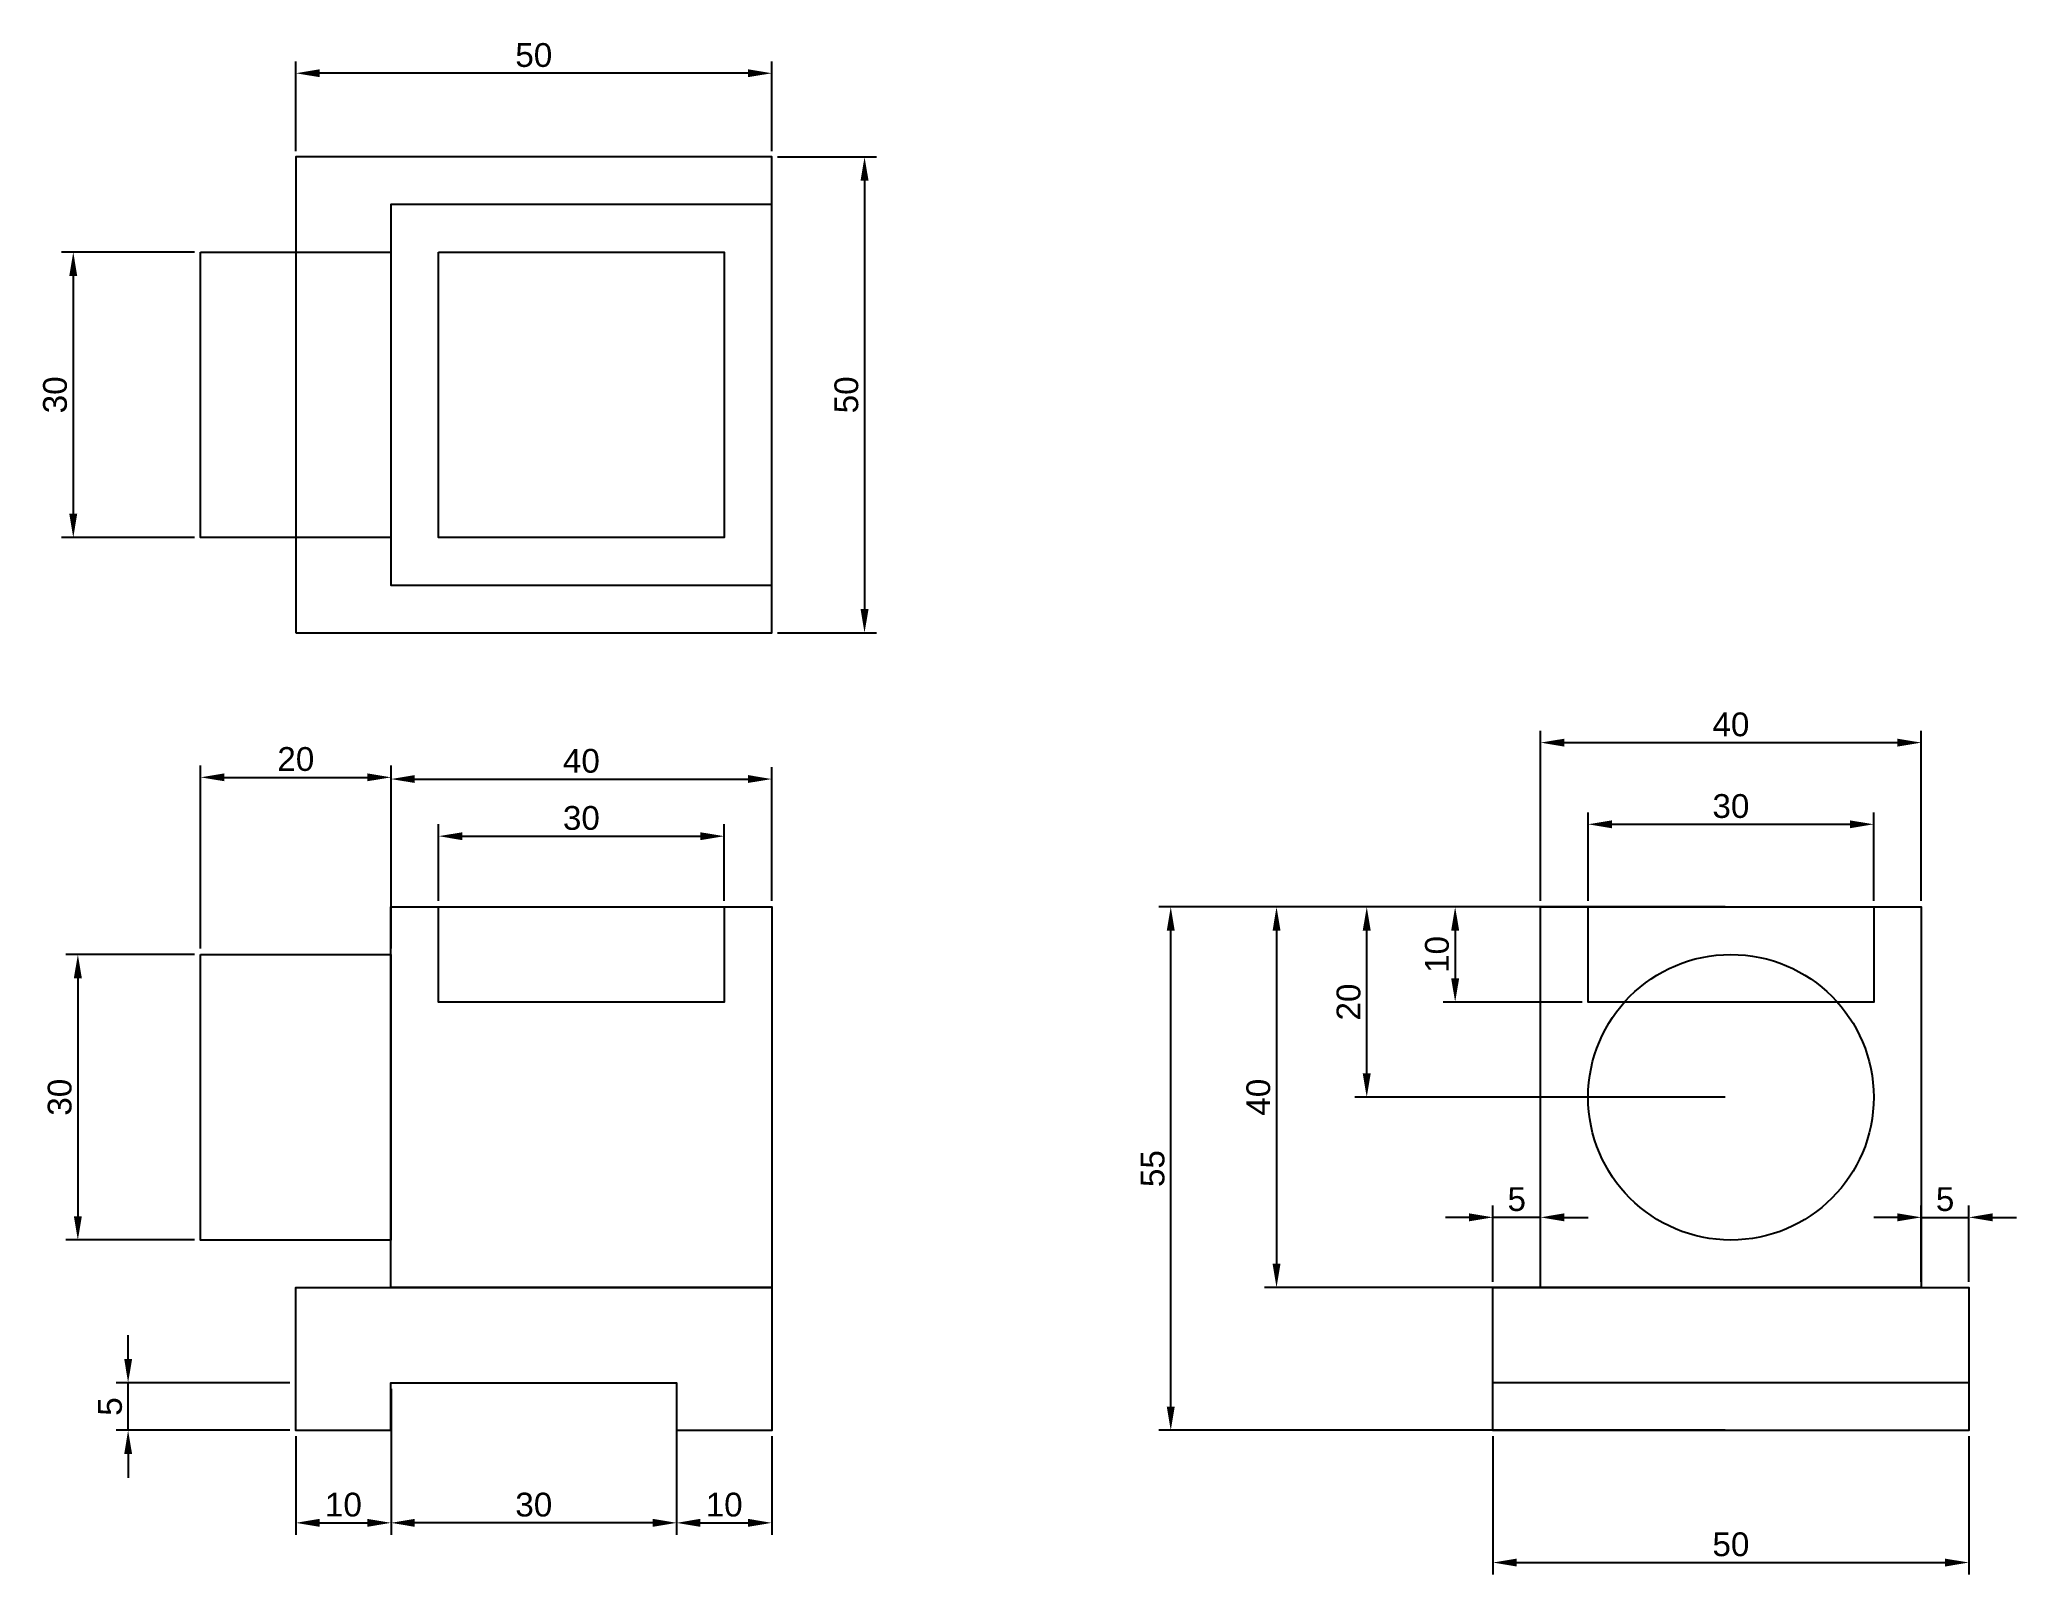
# Model space of a CAD drawing. Header units: millimetres. Extents: x 2268 to 2476, y 2056 to 2217.
import ezdxf

# ---------------------------------------------------------------- set-up
doc = ezdxf.new("R2010")
doc.units = ezdxf.units.MM
doc.styles.get("Standard").update_dxf_attribs({"font": 'arial.ttf'})
doc.dimstyles.new('ISO-25', dxfattribs={"dimtxt": 2.5, "dimasz": 2.5, "dimexe": 1.25, "dimexo": 0.625, "dimtad": 1, "dimtxsty": 'Standard', "dimcen": 2.5, "dimadec": 0, "dimazin": 0, "dimtfac": 1, "dimtmove": 0, "dimatfit": 3, "dimfxl": 1, "dimarcsym": 0})

# ---------------------------------------------------------------- blocks, each defined once
blk = doc.blocks.new('*D1')
at = {"color": 0, "lineweight": -2, "transparency": 16777216}
for p, q in [((2295.1, 2205.37), (2295.1, 2214.79)), ((2345.1, 2205.37), (2345.1, 2214.79)), ((2342.6, 2213.54), (2297.6, 2213.54))]:
    blk.add_line(p, q, dxfattribs=at)
at = {"color": 0, "transparency": 16777216}
for points in [[(2297.6, 2213.96), (2297.6, 2213.13), (2295.1, 2213.54)], [(2342.6, 2213.96), (2342.6, 2213.13), (2345.1, 2213.54)]]:
    blk.add_solid(points, dxfattribs=at)
at = {"layer": 'Defpoints', "color": 0, "transparency": 16777216}
for p in [(2295.1, 2213.54), (2295.1, 2204.75), (2345.1, 2204.75)]:
    blk.add_point(p, dxfattribs=at)
at = {"color": 0, "transparency": 16777216, "insert": (2320.1, 2215.44), "char_height": 2.5, "attachment_point": 5}
blk.add_mtext('50', dxfattribs=at)
blk = doc.blocks.new('*D2')
at = {"color": 0, "lineweight": -2, "transparency": 16777216}
for p, q in [((2284.47, 2194.75), (2270.47, 2194.75)), ((2271.72, 2192.25), (2271.72, 2167.25)), ((2284.47, 2164.75), (2270.47, 2164.75))]:
    blk.add_line(p, q, dxfattribs=at)
at = {"color": 0, "transparency": 16777216}
for points in [[(2271.3, 2192.25), (2272.13, 2192.25), (2271.72, 2194.75)], [(2271.3, 2167.25), (2272.13, 2167.25), (2271.72, 2164.75)]]:
    blk.add_solid(points, dxfattribs=at)
at = {"layer": 'Defpoints', "color": 0, "transparency": 16777216}
for p in [(2285.1, 2194.75), (2271.72, 2164.75), (2285.1, 2164.75)]:
    blk.add_point(p, dxfattribs=at)
at = {"color": 0, "transparency": 16777216, "insert": (2269.81, 2179.75), "char_height": 2.5, "attachment_point": 5, "rotation": 90}
blk.add_mtext('30', dxfattribs=at)
blk = doc.blocks.new('*D3')
at = {"color": 0, "lineweight": -2, "transparency": 16777216}
for p, q in [((2345.72, 2204.75), (2356.1, 2204.75)), ((2354.85, 2202.25), (2354.85, 2157.25)), ((2345.72, 2154.75), (2356.1, 2154.75))]:
    blk.add_line(p, q, dxfattribs=at)
at = {"color": 0, "transparency": 16777216}
for points in [[(2354.43, 2202.25), (2355.27, 2202.25), (2354.85, 2204.75)], [(2354.43, 2157.25), (2355.27, 2157.25), (2354.85, 2154.75)]]:
    blk.add_solid(points, dxfattribs=at)
at = {"layer": 'Defpoints', "color": 0, "transparency": 16777216}
for p in [(2345.1, 2204.75), (2345.1, 2154.75), (2354.85, 2154.75)]:
    blk.add_point(p, dxfattribs=at)
at = {"color": 0, "transparency": 16777216, "insert": (2352.95, 2179.75), "char_height": 2.5, "attachment_point": 5, "rotation": 90}
blk.add_mtext('50', dxfattribs=at)
blk = doc.blocks.new('*D4')
at = {"color": 0, "lineweight": -2, "transparency": 16777216}
for p, q in [((2284.47, 2120.95), (2270.95, 2120.95)), ((2272.2, 2118.45), (2272.2, 2093.45)), ((2284.47, 2090.95), (2270.95, 2090.95))]:
    blk.add_line(p, q, dxfattribs=at)
at = {"color": 0, "transparency": 16777216}
for points in [[(2271.78, 2118.45), (2272.62, 2118.45), (2272.2, 2120.95)], [(2271.78, 2093.45), (2272.62, 2093.45), (2272.2, 2090.95)]]:
    blk.add_solid(points, dxfattribs=at)
at = {"layer": 'Defpoints', "color": 0, "transparency": 16777216}
for p in [(2285.1, 2120.95), (2272.2, 2090.95), (2285.1, 2090.95)]:
    blk.add_point(p, dxfattribs=at)
at = {"color": 0, "transparency": 16777216, "insert": (2270.3, 2105.95), "char_height": 2.5, "attachment_point": 5, "rotation": 90}
blk.add_mtext('30', dxfattribs=at)
blk = doc.blocks.new('*D5')
at = {"color": 0, "lineweight": -2, "transparency": 16777216}
for p, q in [((2285.1, 2121.57), (2285.1, 2140.81)), ((2287.6, 2139.56), (2302.6, 2139.56)), ((2305.1, 2121.57), (2305.1, 2140.81))]:
    blk.add_line(p, q, dxfattribs=at)
at = {"color": 0, "transparency": 16777216}
for points in [[(2287.6, 2139.98), (2287.6, 2139.15), (2285.1, 2139.56)], [(2302.6, 2139.98), (2302.6, 2139.15), (2305.1, 2139.56)]]:
    blk.add_solid(points, dxfattribs=at)
at = {"layer": 'Defpoints', "color": 0, "transparency": 16777216}
for p in [(2305.1, 2139.56), (2285.1, 2120.95), (2305.1, 2120.95)]:
    blk.add_point(p, dxfattribs=at)
at = {"color": 0, "transparency": 16777216, "insert": (2295.1, 2141.47), "char_height": 2.5, "attachment_point": 5}
blk.add_mtext('20', dxfattribs=at)
blk = doc.blocks.new('*D6')
at = {"color": 0, "lineweight": -2, "transparency": 16777216}
for p, q in [((2305.1, 2126.57), (2305.1, 2140.63)), ((2307.6, 2139.38), (2342.6, 2139.38)), ((2345.1, 2126.57), (2345.1, 2140.63))]:
    blk.add_line(p, q, dxfattribs=at)
at = {"color": 0, "transparency": 16777216}
for points in [[(2307.6, 2139.8), (2307.6, 2138.97), (2305.1, 2139.38)], [(2342.6, 2139.8), (2342.6, 2138.97), (2345.1, 2139.38)]]:
    blk.add_solid(points, dxfattribs=at)
at = {"layer": 'Defpoints', "color": 0, "transparency": 16777216}
for p in [(2345.1, 2139.38), (2305.1, 2125.95), (2345.1, 2125.95)]:
    blk.add_point(p, dxfattribs=at)
at = {"color": 0, "transparency": 16777216, "insert": (2325.1, 2141.28), "char_height": 2.5, "attachment_point": 5}
blk.add_mtext('40', dxfattribs=at)
blk = doc.blocks.new('*D7')
at = {"color": 0, "lineweight": -2, "transparency": 16777216}
for p, q in [((2310.1, 2126.57), (2310.1, 2134.63)), ((2312.6, 2133.38), (2337.6, 2133.38)), ((2340.1, 2126.57), (2340.1, 2134.63))]:
    blk.add_line(p, q, dxfattribs=at)
at = {"color": 0, "transparency": 16777216}
for points in [[(2312.6, 2133.79), (2312.6, 2132.96), (2310.1, 2133.38)], [(2337.6, 2133.79), (2337.6, 2132.96), (2340.1, 2133.38)]]:
    blk.add_solid(points, dxfattribs=at)
at = {"layer": 'Defpoints', "color": 0, "transparency": 16777216}
for p in [(2340.1, 2133.38), (2310.1, 2125.95), (2340.1, 2125.95)]:
    blk.add_point(p, dxfattribs=at)
at = {"color": 0, "transparency": 16777216, "insert": (2325.1, 2135.28), "char_height": 2.5, "attachment_point": 5}
blk.add_mtext('30', dxfattribs=at)
blk = doc.blocks.new('*D8')
at = {"color": 0, "lineweight": -2, "transparency": 16777216}
for p, q in [((2277.48, 2078.45), (2277.48, 2080.95)), ((2294.47, 2075.95), (2276.23, 2075.95)), ((2277.48, 2070.95), (2277.48, 2075.95)), ((2294.47, 2070.95), (2276.23, 2070.95)), ((2277.48, 2068.45), (2277.48, 2065.95))]:
    blk.add_line(p, q, dxfattribs=at)
at = {"color": 0, "transparency": 16777216}
for points in [[(2277.07, 2078.45), (2277.9, 2078.45), (2277.48, 2075.95)], [(2277.07, 2068.45), (2277.9, 2068.45), (2277.48, 2070.95)]]:
    blk.add_solid(points, dxfattribs=at)
at = {"layer": 'Defpoints', "color": 0, "transparency": 16777216}
for p in [(2277.48, 2075.95), (2295.1, 2075.95), (2295.1, 2070.95)]:
    blk.add_point(p, dxfattribs=at)
at = {"color": 0, "transparency": 16777216, "insert": (2275.59, 2073.45), "char_height": 2.5, "attachment_point": 5, "rotation": 90}
blk.add_mtext('5', dxfattribs=at)
blk = doc.blocks.new('*D9')
at = {"color": 0, "lineweight": -2, "transparency": 16777216}
for p, q in [((2295.1, 2070.32), (2295.1, 2059.98)), ((2305.1, 2070.32), (2305.1, 2059.98)), ((2297.6, 2061.23), (2302.6, 2061.23))]:
    blk.add_line(p, q, dxfattribs=at)
at = {"color": 0, "transparency": 16777216}
for points in [[(2297.6, 2061.65), (2297.6, 2060.81), (2295.1, 2061.23)], [(2302.6, 2061.65), (2302.6, 2060.81), (2305.1, 2061.23)]]:
    blk.add_solid(points, dxfattribs=at)
at = {"layer": 'Defpoints', "color": 0, "transparency": 16777216}
for p in [(2295.1, 2070.95), (2305.1, 2070.95), (2305.1, 2061.23)]:
    blk.add_point(p, dxfattribs=at)
at = {"color": 0, "transparency": 16777216, "insert": (2300.1, 2063.13), "char_height": 2.5, "attachment_point": 5}
blk.add_mtext('10', dxfattribs=at)
blk = doc.blocks.new('*D10')
at = {"color": 0, "lineweight": -2, "transparency": 16777216}
for p, q in [((2305.1, 2075.32), (2305.1, 2059.98)), ((2335.1, 2075.32), (2335.1, 2059.98)), ((2332.6, 2061.23), (2307.6, 2061.23))]:
    blk.add_line(p, q, dxfattribs=at)
at = {"color": 0, "transparency": 16777216}
for points in [[(2307.6, 2061.65), (2307.6, 2060.81), (2305.1, 2061.23)], [(2332.6, 2061.65), (2332.6, 2060.81), (2335.1, 2061.23)]]:
    blk.add_solid(points, dxfattribs=at)
at = {"layer": 'Defpoints', "color": 0, "transparency": 16777216}
for p in [(2305.1, 2075.95), (2335.1, 2075.95), (2305.1, 2061.23)]:
    blk.add_point(p, dxfattribs=at)
at = {"color": 0, "transparency": 16777216, "insert": (2320.1, 2063.13), "char_height": 2.5, "attachment_point": 5}
blk.add_mtext('30', dxfattribs=at)
blk = doc.blocks.new('*D11')
at = {"color": 0, "lineweight": -2, "transparency": 16777216}
for p, q in [((2335.1, 2070.32), (2335.1, 2059.98)), ((2345.1, 2070.32), (2345.1, 2059.98)), ((2337.6, 2061.23), (2342.6, 2061.23))]:
    blk.add_line(p, q, dxfattribs=at)
at = {"color": 0, "transparency": 16777216}
for points in [[(2337.6, 2061.65), (2337.6, 2060.81), (2335.1, 2061.23)], [(2342.6, 2061.65), (2342.6, 2060.81), (2345.1, 2061.23)]]:
    blk.add_solid(points, dxfattribs=at)
at = {"layer": 'Defpoints', "color": 0, "transparency": 16777216}
for p in [(2335.1, 2070.95), (2345.1, 2070.95), (2345.1, 2061.23)]:
    blk.add_point(p, dxfattribs=at)
at = {"color": 0, "transparency": 16777216, "insert": (2340.1, 2063.13), "char_height": 2.5, "attachment_point": 5}
blk.add_mtext('10', dxfattribs=at)
blk = doc.blocks.new('*D12')
at = {"color": 0, "lineweight": -2, "transparency": 16777216}
for p, q in [((2430.25, 2125.95), (2415.65, 2125.95)), ((2416.9, 2123.45), (2416.9, 2118.45)), ((2430.25, 2115.95), (2415.65, 2115.95))]:
    blk.add_line(p, q, dxfattribs=at)
at = {"color": 0, "transparency": 16777216}
for points in [[(2416.48, 2123.45), (2417.32, 2123.45), (2416.9, 2125.95)], [(2416.48, 2118.45), (2417.32, 2118.45), (2416.9, 2115.95)]]:
    blk.add_solid(points, dxfattribs=at)
at = {"layer": 'Defpoints', "color": 0, "transparency": 16777216}
for p in [(2430.87, 2125.95), (2416.9, 2115.95), (2430.87, 2115.95)]:
    blk.add_point(p, dxfattribs=at)
at = {"color": 0, "transparency": 16777216, "insert": (2415, 2120.95), "char_height": 2.5, "attachment_point": 5, "rotation": 90}
blk.add_mtext('10', dxfattribs=at)
blk = doc.blocks.new('*D13')
at = {"color": 0, "lineweight": -2, "transparency": 16777216}
for p, q in [((2445.25, 2125.95), (2406.36, 2125.95)), ((2407.61, 2108.45), (2407.61, 2123.45)), ((2445.25, 2105.95), (2406.36, 2105.95))]:
    blk.add_line(p, q, dxfattribs=at)
at = {"color": 0, "transparency": 16777216}
for points in [[(2407.19, 2123.45), (2408.03, 2123.45), (2407.61, 2125.95)], [(2407.19, 2108.45), (2408.03, 2108.45), (2407.61, 2105.95)]]:
    blk.add_solid(points, dxfattribs=at)
at = {"layer": 'Defpoints', "color": 0, "transparency": 16777216}
for p in [(2407.61, 2125.95), (2445.87, 2125.95), (2445.87, 2105.95)]:
    blk.add_point(p, dxfattribs=at)
at = {"color": 0, "transparency": 16777216, "insert": (2405.71, 2115.95), "char_height": 2.5, "attachment_point": 5, "rotation": 90}
blk.add_mtext('20', dxfattribs=at)
blk = doc.blocks.new('*D14')
at = {"color": 0, "lineweight": -2, "transparency": 16777216}
for p, q in [((2445.25, 2125.95), (2396.88, 2125.95)), ((2398.13, 2123.45), (2398.13, 2088.45)), ((2445.25, 2085.95), (2396.88, 2085.95))]:
    blk.add_line(p, q, dxfattribs=at)
at = {"color": 0, "transparency": 16777216}
for points in [[(2397.72, 2123.45), (2398.55, 2123.45), (2398.13, 2125.95)], [(2397.72, 2088.45), (2398.55, 2088.45), (2398.13, 2085.95)]]:
    blk.add_solid(points, dxfattribs=at)
at = {"layer": 'Defpoints', "color": 0, "transparency": 16777216}
for p in [(2445.87, 2125.95), (2398.13, 2085.95), (2445.87, 2085.95)]:
    blk.add_point(p, dxfattribs=at)
at = {"color": 0, "transparency": 16777216, "insert": (2396.23, 2105.95), "char_height": 2.5, "attachment_point": 5, "rotation": 90}
blk.add_mtext('40', dxfattribs=at)
blk = doc.blocks.new('*D15')
at = {"color": 0, "lineweight": -2, "transparency": 16777216}
for p, q in [((2445.25, 2125.95), (2385.77, 2125.95)), ((2387.02, 2073.45), (2387.02, 2123.45)), ((2445.25, 2070.95), (2385.77, 2070.95))]:
    blk.add_line(p, q, dxfattribs=at)
at = {"color": 0, "transparency": 16777216}
for points in [[(2386.6, 2123.45), (2387.44, 2123.45), (2387.02, 2125.95)], [(2386.6, 2073.45), (2387.44, 2073.45), (2387.02, 2070.95)]]:
    blk.add_solid(points, dxfattribs=at)
at = {"layer": 'Defpoints', "color": 0, "transparency": 16777216}
for p in [(2387.02, 2125.95), (2445.87, 2125.95), (2445.87, 2070.95)]:
    blk.add_point(p, dxfattribs=at)
at = {"color": 0, "transparency": 16777216, "insert": (2385.12, 2098.45), "char_height": 2.5, "attachment_point": 5, "rotation": 90}
blk.add_mtext('55', dxfattribs=at)
blk = doc.blocks.new('*D16')
at = {"color": 0, "lineweight": -2, "transparency": 16777216}
for p, q in [((2420.87, 2070.32), (2420.87, 2055.81)), ((2470.87, 2070.32), (2470.87, 2055.81)), ((2423.37, 2057.06), (2468.37, 2057.06))]:
    blk.add_line(p, q, dxfattribs=at)
at = {"color": 0, "transparency": 16777216}
for points in [[(2423.37, 2057.47), (2423.37, 2056.64), (2420.87, 2057.06)], [(2468.37, 2057.47), (2468.37, 2056.64), (2470.87, 2057.06)]]:
    blk.add_solid(points, dxfattribs=at)
at = {"layer": 'Defpoints', "color": 0, "transparency": 16777216}
for p in [(2420.87, 2070.95), (2470.87, 2070.95), (2470.87, 2057.06)]:
    blk.add_point(p, dxfattribs=at)
at = {"color": 0, "transparency": 16777216, "insert": (2445.87, 2058.96), "char_height": 2.5, "attachment_point": 5}
blk.add_mtext('50', dxfattribs=at)
blk = doc.blocks.new('*D17')
at = {"color": 0, "lineweight": -2, "transparency": 16777216}
for p, q in [((2420.87, 2086.57), (2420.87, 2094.58)), ((2425.87, 2086.57), (2425.87, 2094.58)), ((2418.37, 2093.33), (2415.87, 2093.33)), ((2425.87, 2093.33), (2420.87, 2093.33)), ((2428.37, 2093.33), (2430.87, 2093.33))]:
    blk.add_line(p, q, dxfattribs=at)
at = {"color": 0, "transparency": 16777216}
for points in [[(2418.37, 2093.75), (2418.37, 2092.91), (2420.87, 2093.33)], [(2428.37, 2093.75), (2428.37, 2092.91), (2425.87, 2093.33)]]:
    blk.add_solid(points, dxfattribs=at)
at = {"layer": 'Defpoints', "color": 0, "transparency": 16777216}
for p in [(2420.87, 2093.33), (2420.87, 2085.95), (2425.87, 2085.95)]:
    blk.add_point(p, dxfattribs=at)
at = {"color": 0, "transparency": 16777216, "insert": (2423.37, 2095.23), "char_height": 2.5, "attachment_point": 5}
blk.add_mtext('5', dxfattribs=at)
blk = doc.blocks.new('*D18')
at = {"color": 0, "lineweight": -2, "transparency": 16777216}
for p, q in [((2465.87, 2086.57), (2465.87, 2094.58)), ((2470.87, 2086.57), (2470.87, 2094.58)), ((2463.37, 2093.33), (2460.87, 2093.33)), ((2465.87, 2093.33), (2470.87, 2093.33)), ((2473.37, 2093.33), (2475.87, 2093.33))]:
    blk.add_line(p, q, dxfattribs=at)
at = {"color": 0, "transparency": 16777216}
for points in [[(2463.37, 2093.75), (2463.37, 2092.91), (2465.87, 2093.33)], [(2473.37, 2093.75), (2473.37, 2092.91), (2470.87, 2093.33)]]:
    blk.add_solid(points, dxfattribs=at)
at = {"layer": 'Defpoints', "color": 0, "transparency": 16777216}
for p in [(2470.87, 2093.33), (2465.87, 2085.95), (2470.87, 2085.95)]:
    blk.add_point(p, dxfattribs=at)
at = {"color": 0, "transparency": 16777216, "insert": (2468.37, 2095.23), "char_height": 2.5, "attachment_point": 5}
blk.add_mtext('5', dxfattribs=at)
blk = doc.blocks.new('*D19')
at = {"color": 0, "lineweight": -2, "transparency": 16777216}
for p, q in [((2425.87, 2126.57), (2425.87, 2144.46)), ((2465.87, 2126.57), (2465.87, 2144.46)), ((2428.37, 2143.21), (2463.37, 2143.21))]:
    blk.add_line(p, q, dxfattribs=at)
at = {"color": 0, "transparency": 16777216}
for points in [[(2428.37, 2143.62), (2428.37, 2142.79), (2425.87, 2143.21)], [(2463.37, 2143.62), (2463.37, 2142.79), (2465.87, 2143.21)]]:
    blk.add_solid(points, dxfattribs=at)
at = {"layer": 'Defpoints', "color": 0, "transparency": 16777216}
for p in [(2465.87, 2143.21), (2425.87, 2125.95), (2465.87, 2125.95)]:
    blk.add_point(p, dxfattribs=at)
at = {"color": 0, "transparency": 16777216, "insert": (2445.87, 2145.11), "char_height": 2.5, "attachment_point": 5}
blk.add_mtext('40', dxfattribs=at)
blk = doc.blocks.new('*D20')
at = {"color": 0, "lineweight": -2, "transparency": 16777216}
for p, q in [((2430.87, 2126.57), (2430.87, 2135.88)), ((2460.87, 2126.57), (2460.87, 2135.88)), ((2433.37, 2134.63), (2458.37, 2134.63))]:
    blk.add_line(p, q, dxfattribs=at)
at = {"color": 0, "transparency": 16777216}
for points in [[(2433.37, 2135.04), (2433.37, 2134.21), (2430.87, 2134.63)], [(2458.37, 2135.04), (2458.37, 2134.21), (2460.87, 2134.63)]]:
    blk.add_solid(points, dxfattribs=at)
at = {"layer": 'Defpoints', "color": 0, "transparency": 16777216}
for p in [(2460.87, 2134.63), (2430.87, 2125.95), (2460.87, 2125.95)]:
    blk.add_point(p, dxfattribs=at)
at = {"color": 0, "transparency": 16777216, "insert": (2445.87, 2136.53), "char_height": 2.5, "attachment_point": 5}
blk.add_mtext('30', dxfattribs=at)

msp = doc.modelspace()

# ---------------------------------------------------------------- linework, layer by layer
for points in [[(2295.098, 2154.747), (2345.098, 2154.747), (2345.098, 2204.747), (2295.098, 2204.747)], [(2345.098, 2199.747), (2305.098, 2199.747), (2305.098, 2159.747), (2345.098, 2159.747)], [(2285.098, 2194.747), (2305.098, 2194.747), (2305.098, 2164.747), (2285.098, 2164.747)], [(2310.098, 2194.747), (2340.098, 2194.747), (2340.098, 2164.747), (2310.098, 2164.747)], [(2305.098, 2125.947), (2345.098, 2125.947), (2345.098, 2085.947), (2305.098, 2085.947)], [(2310.098, 2125.947), (2340.098, 2125.947), (2340.098, 2115.947), (2310.098, 2115.947)], [(2425.87, 2125.947), (2465.87, 2125.947), (2465.87, 2085.947), (2425.87, 2085.947)], [(2430.87, 2125.947), (2460.87, 2125.947), (2460.87, 2115.947), (2430.87, 2115.947)], [(2285.098, 2120.947), (2305.098, 2120.947), (2305.098, 2090.947), (2285.098, 2090.947)], [(2420.87, 2085.947), (2470.87, 2085.947), (2470.87, 2070.947), (2420.87, 2070.947)], [(2420.87, 2085.947), (2470.87, 2085.947), (2470.87, 2075.947), (2420.87, 2075.947)]]:
    msp.add_lwpolyline(points, close=True)
for points in [[(2305.098, 2070.947), (2295.098, 2070.947), (2295.098, 2085.947), (2345.098, 2085.947), (2345.098, 2070.947), (2335.098, 2070.947)], [(2305.098, 2070.947), (2305.098, 2075.947), (2335.098, 2075.947), (2335.098, 2070.947)]]:
    msp.add_lwpolyline(points)
msp.add_circle((2445.87, 2105.947), 15)

# ---------------------------------------------------------------- dimensions: what is measured, and where the dimension line sits
at = {"color": 3}
for base, p1, p2, picture, middle in [((2295.098, 2213.542), (2345.098, 2204.747), (2295.098, 2204.747), '*D1', (2320.098, 2215.443)), ((2465.87, 2143.206), (2425.87, 2125.947), (2465.87, 2125.947), '*D19', (2445.87, 2145.107)), ((2305.098, 2139.565), (2285.098, 2120.947), (2305.098, 2120.947), '*D5', (2295.098, 2141.466)), ((2345.098, 2139.383), (2305.098, 2125.947), (2345.098, 2125.947), '*D6', (2325.098, 2141.284)), ((2460.87, 2134.628), (2430.87, 2125.947), (2460.87, 2125.947), '*D20', (2445.87, 2136.53)), ((2340.098, 2133.375), (2310.098, 2125.947), (2340.098, 2125.947), '*D7', (2325.098, 2135.277)), ((2420.87, 2093.331), (2425.87, 2085.947), (2420.87, 2085.947), '*D17', (2423.37, 2095.227)), ((2470.87, 2093.331), (2465.87, 2085.947), (2470.87, 2085.947), '*D18', (2468.37, 2095.227)), ((2305.098, 2061.23), (2335.098, 2075.947), (2305.098, 2075.947), '*D10', (2320.098, 2063.132)), ((2305.098, 2061.23), (2295.098, 2070.947), (2305.098, 2070.947), '*D9', (2300.098, 2063.131)), ((2345.098, 2061.23), (2335.098, 2070.947), (2345.098, 2070.947), '*D11', (2340.098, 2063.131)), ((2470.87, 2057.056), (2420.87, 2070.947), (2470.87, 2070.947), '*D16', (2445.87, 2058.957))]:
    dim = msp.add_linear_dim(base=base, p1=p1, p2=p2, dimstyle='ISO-25', dxfattribs=at)
    dim.commit()
    dim.dimension.update_dxf_attribs({"geometry": picture, "text_midpoint": middle})
for base, p1, p2, picture, middle in [((2354.849, 2154.747), (2345.098, 2204.747), (2345.098, 2154.747), '*D3', (2352.948, 2179.747)), ((2271.717, 2164.747), (2285.098, 2194.747), (2285.098, 2164.747), '*D2', (2269.815, 2179.747)), ((2387.021, 2125.947), (2445.87, 2070.947), (2445.87, 2125.947), '*D15', (2385.125, 2098.447)), ((2398.135, 2085.947), (2445.87, 2125.947), (2445.87, 2085.947), '*D14', (2396.233, 2105.947)), ((2407.609, 2125.947), (2445.87, 2105.947), (2445.87, 2125.947), '*D13', (2405.708, 2115.947)), ((2416.901, 2115.947), (2430.87, 2125.947), (2430.87, 2115.947), '*D12', (2415, 2120.947)), ((2272.2, 2090.947), (2285.098, 2120.947), (2285.098, 2090.947), '*D4', (2270.298, 2105.947)), ((2277.484, 2075.947), (2295.098, 2070.947), (2295.098, 2075.947), '*D8', (2275.588, 2073.447))]:
    dim = msp.add_linear_dim(base=base, p1=p1, p2=p2, angle=90, dimstyle='ISO-25', dxfattribs=at)
    dim.commit()
    dim.dimension.update_dxf_attribs({"geometry": picture, "text_midpoint": middle})

doc.saveas('drawing.dxf')
